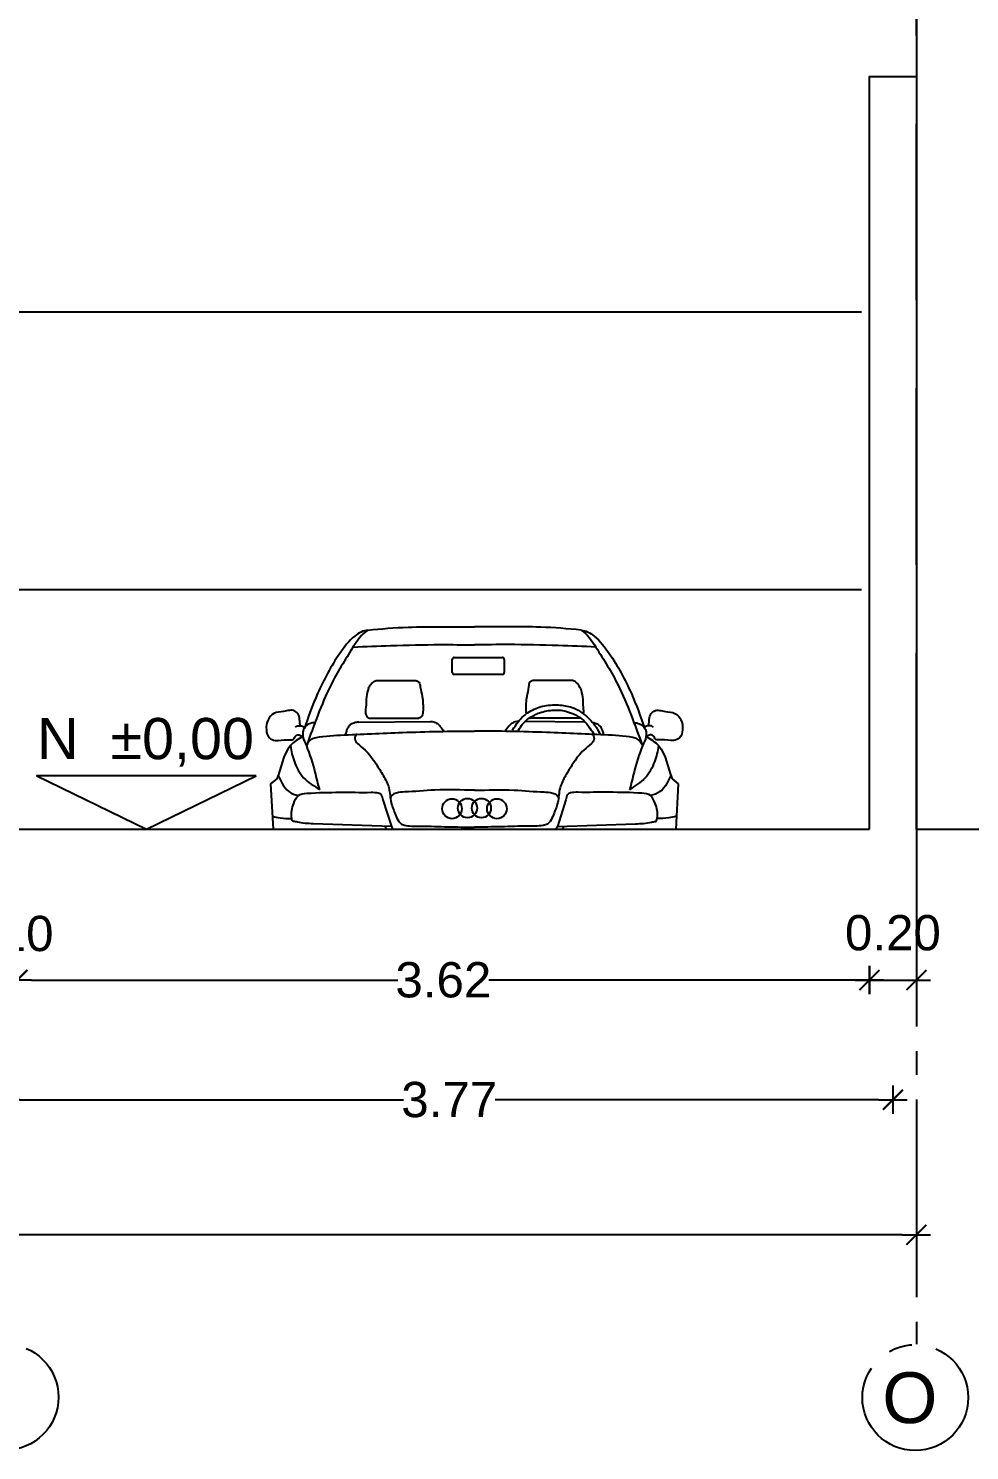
# Model space of a CAD drawing. Header units: millimetres. Extents: x 1217 to 2428, y 234 to 644.
# Drawn here: x 2141.62 to 2145.62, y 373.53 to 379.58 of the extents above; entities that cross this region are included whole.
import ezdxf

# ---------------------------------------------------------------- set-up
doc = ezdxf.new("R2010")
doc.units = ezdxf.units.MM
doc.linetypes.add('ACAD_ISO04W100', pattern=[30, 24, -3, 0, -3])
doc.linetypes.add('HIDDEN', pattern=[0.375, 0.25, -0.125])
doc.layers.get('0').update_dxf_attribs({"lineweight": 5})
for name, color, linetype in [('0.1', 251, 'Continuous'), ('0.2', 2, 'Continuous'), ('0.3', 6, 'Continuous'), ('cortes', 30, 'Continuous'), ('COTAS', 252, 'Continuous'), ('Ejes', 8, 'Continuous'), ('Texto', 1, 'Continuous')]:
    doc.layers.add(name, color=color, linetype=linetype)
doc.styles.add('INTERARQ', font='arial.ttf')
doc.styles.get("Standard").update_dxf_attribs({"font": 'arial.ttf'})
doc.dimstyles.new('ESCALA_1-50', dxfattribs={"dimtxt": 0.15, "dimasz": 0.06, "dimexe": 0.18, "dimexo": 0.0625, "dimgap": 0, "dimtad": 0, "dimtih": 1, "dimtoh": 1, "dimzin": 0, "dimdsep": 46, "dimtxsty": 'INTERARQ', "dimblk": 'DIMTICK', "dimcen": 0, "dimse1": 1, "dimse2": 1, "dimclrd": 256, "dimclre": 1, "dimclrt": 2, "dimadec": 0, "dimazin": 0, "dimtfac": 4.5, "dimtofl": 0, "dimtmove": 2, "dimatfit": 3, "dimldrblk": 'DIMTICK', "dimfxl": 1, "dimtolj": 1, "dimtzin": 0, "dimarcsym": 0})

# ---------------------------------------------------------------- blocks, each defined once
blk = doc.blocks.new('DIMTICK')
at = {"color": 1}
for p, q in [((-1, 0), (1, 0)), ((0, 1), (0, -1))]:
    blk.add_line(p, q, dxfattribs=at)
at = {"color": 3, "const_width": 0.141}
blk.add_lwpolyline([(0.71, 0.71), (-0.71, -0.71)], dxfattribs=at)
blk = doc.blocks.new('*D1709')
at = {"layer": 'COTAS', "lineweight": -2, "ltscale": 3, "transparency": 16777216}
for p, q in [((2141.579, 375.0212), (2143.2106, 375.0212)), ((2145.2317, 375.0212), (2143.6001, 375.0212))]:
    blk.add_line(p, q, dxfattribs=at)
at = {"layer": 'Defpoints', "color": 0, "ltscale": 3, "transparency": 16777216}
for p in [(2141.519, 375.7459), (2145.2917, 375.6825, 0), (2145.2917, 375.0212)]:
    blk.add_point(p, dxfattribs=at)
at = {"layer": 'COTAS', "lineweight": -2, "ltscale": 3, "transparency": 16777216, "xscale": 0.06, "yscale": 0.06, "zscale": 0.06, "rotation": 180}
blk.add_blockref('DIMTICK', (2141.519, 375.0212), dxfattribs=at)
at = {"layer": 'COTAS', "lineweight": -2, "ltscale": 3, "transparency": 16777216, "xscale": 0.06, "yscale": 0.06, "zscale": 0.06}
blk.add_blockref('DIMTICK', (2145.2917, 375.0212), dxfattribs=at)
at = {"layer": 'COTAS', "color": 2, "ltscale": 3, "transparency": 16777216, "insert": (2143.4053, 375.0212), "char_height": 0.15, "attachment_point": 5, "style": 'INTERARQ'}
blk.add_mtext('\\A1;3.77', dxfattribs=at)
blk = doc.blocks.new('*D1761')
at = {"layer": 'COTAS', "lineweight": -2, "ltscale": 3, "transparency": 16777216}
for p, q in [((2141.409, 375.5303), (2141.349, 375.5303)), ((2141.629, 375.5303), (2141.689, 375.5303))]:
    blk.add_line(p, q, dxfattribs=at)
at = {"layer": 'Defpoints', "color": 0, "ltscale": 3, "transparency": 16777216}
for p in [(2141.469, 376.171), (2141.569, 376.171), (2141.569, 375.5303)]:
    blk.add_point(p, dxfattribs=at)
at = {"layer": 'COTAS', "lineweight": -2, "ltscale": 3, "transparency": 16777216, "xscale": 0.06, "yscale": 0.06, "zscale": 0.06}
blk.add_blockref('DIMTICK', (2141.469, 375.5303), dxfattribs=at)
at = {"layer": 'COTAS', "lineweight": -2, "ltscale": 3, "transparency": 16777216, "xscale": 0.06, "yscale": 0.06, "zscale": 0.06, "rotation": 180}
blk.add_blockref('DIMTICK', (2141.569, 375.5303), dxfattribs=at)
at = {"layer": 'COTAS', "color": 2, "ltscale": 3, "transparency": 16777216, "insert": (2141.519, 375.7272), "char_height": 0.15, "attachment_point": 5, "style": 'INTERARQ'}
blk.add_mtext('\\A1;0.10', dxfattribs=at)
blk = doc.blocks.new('*D1762')
at = {"layer": 'COTAS', "lineweight": -2, "ltscale": 3, "transparency": 16777216}
for p, q in [((2141.629, 375.5303), (2143.1863, 375.5303)), ((2145.1316, 375.5303), (2143.5743, 375.5303))]:
    blk.add_line(p, q, dxfattribs=at)
at = {"layer": 'Defpoints', "color": 0, "ltscale": 3, "transparency": 16777216}
for p in [(2141.569, 376.171), (2145.1916, 376.171, 0), (2145.1916, 375.5303)]:
    blk.add_point(p, dxfattribs=at)
at = {"layer": 'COTAS', "lineweight": -2, "ltscale": 3, "transparency": 16777216, "xscale": 0.06, "yscale": 0.06, "zscale": 0.06, "rotation": 180}
blk.add_blockref('DIMTICK', (2141.569, 375.5303), dxfattribs=at)
at = {"layer": 'COTAS', "lineweight": -2, "ltscale": 3, "transparency": 16777216, "xscale": 0.06, "yscale": 0.06, "zscale": 0.06}
blk.add_blockref('DIMTICK', (2145.1916, 375.5303), dxfattribs=at)
at = {"layer": 'COTAS', "color": 2, "ltscale": 3, "transparency": 16777216, "insert": (2143.3803, 375.5303), "char_height": 0.15, "attachment_point": 5, "style": 'INTERARQ'}
blk.add_mtext('\\A1;3.62', dxfattribs=at)
blk = doc.blocks.new('*D1763')
at = {"layer": 'COTAS', "lineweight": -2, "ltscale": 3, "transparency": 16777216}
blk.add_line((2145.2516, 375.5303), (2145.3316, 375.5303), dxfattribs=at)
at = {"layer": 'Defpoints', "color": 0, "ltscale": 3, "transparency": 16777216}
for p in [(2145.1916, 376.171), (2145.3916, 376.171), (2145.3916, 375.5303)]:
    blk.add_point(p, dxfattribs=at)
at = {"layer": 'COTAS', "lineweight": -2, "ltscale": 3, "transparency": 16777216, "xscale": 0.06, "yscale": 0.06, "zscale": 0.06, "rotation": 180}
blk.add_blockref('DIMTICK', (2145.1916, 375.5303), dxfattribs=at)
at = {"layer": 'COTAS', "lineweight": -2, "ltscale": 3, "transparency": 16777216, "xscale": 0.06, "yscale": 0.06, "zscale": 0.06}
blk.add_blockref('DIMTICK', (2145.3916, 375.5303), dxfattribs=at)
at = {"layer": 'COTAS', "color": 2, "ltscale": 3, "transparency": 16777216, "insert": (2145.2916, 375.7305), "char_height": 0.15, "attachment_point": 5, "style": 'INTERARQ'}
blk.add_mtext('\\A1;0.20', dxfattribs=at)
blk = doc.blocks.new('*D1635')
at = {"layer": '0.1', "lineweight": -2, "ltscale": 3, "transparency": 16777216}
for p, q in [((2113.6716, 374.447), (2129.2484, 374.447)), ((2145.3316, 374.447), (2129.7548, 374.447))]:
    blk.add_line(p, q, dxfattribs=at)
at = {"layer": 'Defpoints', "color": 0, "ltscale": 3, "transparency": 16777216}
for p in [(2145.3916, 377.6495, 0), (2113.6116, 376.671, 0), (2145.3916, 374.447)]:
    blk.add_point(p, dxfattribs=at)
at = {"layer": '0.1', "lineweight": -2, "ltscale": 3, "transparency": 16777216, "xscale": 0.06, "yscale": 0.06, "zscale": 0.06, "rotation": 180}
blk.add_blockref('DIMTICK', (2113.6116, 374.447), dxfattribs=at)
at = {"layer": '0.1', "lineweight": -2, "ltscale": 3, "transparency": 16777216, "xscale": 0.06, "yscale": 0.06, "zscale": 0.06}
blk.add_blockref('DIMTICK', (2145.3916, 374.447), dxfattribs=at)
at = {"layer": '0.1', "color": 2, "ltscale": 3, "transparency": 16777216, "insert": (2129.5016, 374.447), "char_height": 0.15, "attachment_point": 5, "style": 'INTERARQ'}
blk.add_mtext('\\A1;31.78', dxfattribs=at)

msp = doc.modelspace()

# ---------------------------------------------------------------- linework, layer by layer
at = {"layer": '0.1'}
for p, q in [((2143.41814, 376.83751, 0), (2143.41814, 376.89368, 0)), ((2143.42603, 376.90169, 0), (2143.63122, 376.90169, 0)), ((2143.63911, 376.89368, 0), (2143.63911, 376.83751, 0)), ((2143.09523, 376.8035, 0), (2143.2493, 376.8035, 0)), ((2143.63122, 376.8295, 0), (2143.42603, 376.8295, 0)), ((2143.92975, 376.8035, 0), (2143.77569, 376.8035, 0)), ((2143.02132, 376.62658, 0), (2143.32588, 376.62929, 0)), ((2143.07831, 376.64373, 0), (2143.27601, 376.64373, 0)), ((2143.9837, 376.62676, 0), (2143.72683, 376.62904, 0)), ((2143.94667, 376.64373, 0), (2143.74897, 376.64373, 0)), ((2142.67257, 376.38586, 0), (2142.64599, 376.36476, 0)), ((2144.35241, 376.38586, 0), (2144.37899, 376.36476, 0)), ((2142.64599, 376.36476, 0), (2142.65675, 376.17099, 0)), ((2144.37899, 376.36476, 0), (2144.36823, 376.17099, 0)), ((2143.12343, 376.29698, 0), (2143.15994, 376.1831, 0)), ((2143.90156, 376.29698, 0), (2143.86504, 376.1831, 0)), ((2143.15994, 376.1831, 0), (2142.8271, 376.19449, 0)), ((2143.86504, 376.1831, 0), (2144.19789, 376.19449, 0)), ((2142.66138, 376.17468, 0), (2142.66138, 376.17099, 0)), ((2144.36361, 376.17468, 0), (2144.36361, 376.17099, 0))]:
    msp.add_line(p, q, dxfattribs=at)
at = {"layer": '0.1', "ltscale": 3, "elevation": 0}
for points in [[(2141.56895, 378.37099), (2145.15736, 378.37099)], [(2141.56895, 377.19099), (2145.15736, 377.19099)]]:
    msp.add_lwpolyline(points, dxfattribs=at)
at = {"layer": '0.1'}
for centre, major_axis, start_param, end_param in [((2143.42603, 376.89368, 0), (0, 0.00801), 0, 1.5707963), ((2143.63122, 376.89368, 0), (0, 0.00801), -1.5707963, 0), ((2143.42603, 376.83751, 0), (0, 0.00801), 1.5707963, 3.1415927), ((2143.63122, 376.83751, 0), (0, 0.00801), 3.1415927, 4.712389), ((2143.41695, 376.25855, 0), (0, 0.04226), 4.712389, 10.9955743), ((2143.48295, 376.26139, 0), (0, 0.04131), 4.712389, 10.9955743), ((2143.54203, 376.26139, 0), (0, 0.04131), 4.712389, 10.9955743), ((2143.60804, 376.25855, 0), (0, 0.04226), 4.712389, 10.9955743)]:
    msp.add_ellipse(centre, major_axis=major_axis, ratio=0.9855831, start_param=start_param, end_param=end_param, dxfattribs=at)
for points, knots in [([(2143.05921, 377.01756, 0), (2143.03915, 377.01704, 0), (2142.9901, 376.98777, 0), (2142.91881, 376.89452, 0), (2142.84641, 376.76088, 0), (2142.80614, 376.65, 0), (2142.78929, 376.59996, 0)], [0, 0, 0, 0, 0.06018911, 0.15763594, 0.35050388, 0.50685411, 0.50685411, 0.50685411, 0.50685411]), ([(2143.05921, 377.01756, 0), (2143.03196, 377.00089, 0), (2142.97843, 376.91816, 0), (2142.88112, 376.76139, 0), (2142.83039, 376.61261, 0), (2142.79772, 376.52594, 0)], [0, 0, 0, 0, 0.09546555, 0.28039487, 0.55477705, 0.55477705, 0.55477705, 0.55477705]), ([(2143.05921, 377.01756, 0), (2143.11609, 377.0243, 0), (2143.2672, 377.03505, 0), (2143.41851, 377.03136, 0), (2143.51249, 377.03136, 0)], [0, 0, 0, 0, 0.17180144, 0.45374923, 0.45374923, 0.45374923, 0.45374923]), ([(2143.96577, 377.01756, 0), (2143.9089, 377.0243, 0), (2143.75779, 377.03505, 0), (2143.60647, 377.03136, 0), (2143.51249, 377.03136, 0)], [0, 0, 0, 0, 0.17180144, 0.45374923, 0.45374923, 0.45374923, 0.45374923]), ([(2143.96577, 377.01756, 0), (2143.98583, 377.01704, 0), (2144.03489, 376.98777, 0), (2144.10618, 376.89452, 0), (2144.17858, 376.76088, 0), (2144.21885, 376.65, 0), (2144.23569, 376.59996, 0)], [0, 0, 0, 0, 0.06018911, 0.15763594, 0.35050388, 0.50685411, 0.50685411, 0.50685411, 0.50685411]), ([(2143.96577, 377.01756, 0), (2143.99303, 377.00089, 0), (2144.04656, 376.91816, 0), (2144.14386, 376.76139, 0), (2144.19459, 376.61261, 0), (2144.22726, 376.52594, 0)], [0, 0, 0, 0, 0.09546555, 0.28039487, 0.55477705, 0.55477705, 0.55477705, 0.55477705]), ([(2142.99601, 376.94496, 0), (2143.04925, 376.94946, 0), (2143.17296, 376.95224, 0), (2143.3451, 376.95772, 0), (2143.46392, 376.9556, 0), (2143.51249, 376.9556, 0)], [0, 0, 0, 0, 0.16025528, 0.37095736, 0.51667848, 0.51667848, 0.51667848, 0.51667848]), ([(2144.02897, 376.94496, 0), (2143.97574, 376.94946, 0), (2143.85202, 376.95224, 0), (2143.67989, 376.95772, 0), (2143.56107, 376.9556, 0), (2143.51249, 376.9556, 0)], [0, 0, 0, 0, 0.16025528, 0.37095736, 0.51667848, 0.51667848, 0.51667848, 0.51667848]), ([(2143.06228, 376.7701, 0), (2143.06446, 376.77477, 0), (2143.06927, 376.78505, 0), (2143.08033, 376.79677, 0), (2143.09032, 376.80335, 0), (2143.09523, 376.8035, 0)], [0, 0, 0, 0, 0.01512727, 0.033389774, 0.048128186, 0.048128186, 0.048128186, 0.048128186]), ([(2143.2493, 376.8035, 0), (2143.25524, 376.80328, 0), (2143.26528, 376.80494, 0), (2143.28089, 376.79536, 0), (2143.28205, 376.76846, 0), (2143.2933, 376.7306, 0), (2143.29492, 376.68813, 0), (2143.29257, 376.65485, 0), (2143.28112, 376.64367, 0), (2143.27601, 376.64373, 0)], [0, 0, 0, 0, 0.01783301, 0.02944085, 0.04972919, 0.09055742, 0.1493816, 0.17312136, 0.18843758, 0.18843758, 0.18843758, 0.18843758]), ([(2143.77569, 376.8035, 0), (2143.76975, 376.80328, 0), (2143.75971, 376.80494, 0), (2143.7441, 376.79536, 0), (2143.74293, 376.76846, 0), (2143.73169, 376.7306, 0), (2143.73018, 376.69139, 0), (2143.73163, 376.6665, 0), (2143.7328, 376.66181, 0)], [0, 0, 0, 0, 0.4517899, 0.7458685, 1.2598632, 2.2942249, 3.7845048, 4.1461988, 4.1461988, 4.1461988, 4.1461988]), ([(2143.9627, 376.7701, 0), (2143.96052, 376.77477, 0), (2143.95571, 376.78505, 0), (2143.94466, 376.79677, 0), (2143.93466, 376.80335, 0), (2143.92975, 376.8035, 0)], [0, 0, 0, 0, 0.01512727, 0.033389774, 0.048128186, 0.048128186, 0.048128186, 0.048128186]), ([(2143.06228, 376.7701, 0), (2143.05839, 376.75835, 0), (2143.05093, 376.73179, 0), (2143.05255, 376.69456, 0), (2143.04699, 376.6646, 0), (2143.0554, 376.64828, 0), (2143.0661, 376.64206, 0), (2143.07386, 376.64365, 0), (2143.07831, 376.64373, 0)], [0, 0, 0, 0, 0.03668296, 0.08035712, 0.11060486, 0.12296732, 0.13213384, 0.14549196, 0.14549196, 0.14549196, 0.14549196]), ([(2143.9627, 376.7701, 0), (2143.9666, 376.75835, 0), (2143.97405, 376.73179, 0), (2143.97249, 376.69584, 0), (2143.97673, 376.67152, 0), (2143.97516, 376.66279, 0)], [0, 0, 0, 0, 0.9293437, 2.0358057, 2.7062001, 2.7062001, 2.7062001, 2.7062001]), ([(2142.77104, 376.61135, 0), (2142.77092, 376.61801, 0), (2142.76925, 376.63367, 0), (2142.76775, 376.65767, 0), (2142.74247, 376.68357, 0), (2142.70256, 376.67025, 0), (2142.65967, 376.67018, 0), (2142.62987, 376.63634, 0), (2142.62507, 376.5971, 0), (2142.63441, 376.55842, 0), (2142.67467, 376.5431, 0), (2142.70606, 376.55529, 0), (2142.74424, 376.54782, 0), (2142.75011, 376.57153, 0), (2142.77055, 376.57445, 0), (2142.7785, 376.56517, 0), (2142.78368, 376.56437, 0)], [0, 0, 0, 0, 0.01969183, 0.04693391, 0.0687702, 0.11654039, 0.15812887, 0.19486591, 0.237537, 0.27350266, 0.30116152, 0.3532, 0.37863446, 0.39576573, 0.4128505, 0.42854902, 0.42854902, 0.42854902, 0.42854902]), ([(2143.6743, 376.59259, 0), (2143.68244, 376.60491, 0), (2143.70049, 376.63557, 0), (2143.74391, 376.6734, 0), (2143.80319, 376.69869, 0), (2143.86661, 376.7019, 0), (2143.93395, 376.6918, 0), (2143.99033, 376.65471, 0), (2144.02775, 376.61116, 0), (2144.04321, 376.58356, 0), (2144.04831, 376.57309, 0)], [0, 0, 0, 0, 1.1111348, 2.6609954, 4.2574629, 5.9078657, 7.4304322, 9.359443, 10.8560197, 11.7281096, 11.7281096, 11.7281096, 11.7281096]), ([(2143.69613, 376.58647, 0), (2143.70123, 376.59522, 0), (2143.71383, 376.6179, 0), (2143.74534, 376.64716, 0), (2143.79327, 376.66993, 0), (2143.84903, 376.68116, 0), (2143.90191, 376.67525, 0), (2143.94346, 376.65775, 0), (2143.97839, 376.63648, 0), (2144.00089, 376.60421, 0), (2144.01593, 376.58342, 0), (2144.02216, 376.5743, 0)], [0.6430166, 0.6430166, 0.6430166, 0.6430166, 1.4026285, 2.583728, 3.813932, 5.3892775, 6.8487389, 7.7746049, 8.8030803, 9.8843912, 10.7079106, 10.7079106, 10.7079106, 10.7079106]), ([(2144.25395, 376.61135, 0), (2144.25406, 376.61801, 0), (2144.25573, 376.63367, 0), (2144.25723, 376.65767, 0), (2144.28252, 376.68357, 0), (2144.32243, 376.67025, 0), (2144.36532, 376.67018, 0), (2144.39511, 376.63634, 0), (2144.39991, 376.5971, 0), (2144.39058, 376.55842, 0), (2144.35031, 376.5431, 0), (2144.31893, 376.55529, 0), (2144.28075, 376.54782, 0), (2144.27488, 376.57153, 0), (2144.25443, 376.57445, 0), (2144.24648, 376.56517, 0), (2144.24131, 376.56437, 0)], [0, 0, 0, 0, 0.01969183, 0.04693391, 0.0687702, 0.11654039, 0.15812887, 0.19486591, 0.237537, 0.27350266, 0.30116152, 0.3532, 0.37863446, 0.39576573, 0.4128505, 0.42854902, 0.42854902, 0.42854902, 0.42854902]), ([(2142.83424, 376.62416, 0), (2142.81839, 376.62459, 0), (2142.78509, 376.6116, 0), (2142.77885, 376.56253, 0), (2142.79269, 376.53869, 0), (2142.79772, 376.52594, 0)], [0, 0, 0, 0, 0.04756397, 0.08772064, 0.12833187, 0.12833187, 0.12833187, 0.12833187]), ([(2143.02132, 376.62658, 0), (2143.0141, 376.6265, 0), (2143.00014, 376.62415, 0), (2142.98262, 376.61541, 0), (2142.97288, 376.60186, 0), (2142.96721, 376.58787, 0), (2142.96493, 376.57798, 0), (2142.96395, 376.5725, 0)], [0, 0, 0, 0, 0.5489282, 1.06378, 1.4335793, 1.776931, 2.1929587, 2.1929587, 2.1929587, 2.1929587]), ([(2143.32588, 376.62929, 0), (2143.33038, 376.62936, 0), (2143.34049, 376.62792, 0), (2143.35468, 376.62123, 0), (2143.36897, 376.60682, 0), (2143.37749, 376.59506, 0), (2143.38283, 376.58754, 0)], [0, 0, 0, 0, 0.3414098, 0.7652214, 1.164188, 1.8578498, 1.8578498, 1.8578498, 1.8578498]), ([(2143.6991, 376.62929, 0), (2143.69461, 376.62936, 0), (2143.6845, 376.62792, 0), (2143.6703, 376.62123, 0), (2143.65601, 376.60682, 0), (2143.6475, 376.59506, 0), (2143.64215, 376.58754, 0)], [0, 0, 0, 0, 0.3414098, 0.7652214, 1.164188, 1.8578498, 1.8578498, 1.8578498, 1.8578498]), ([(2143.96328, 376.6449, 0), (2143.96223, 376.6444, 0), (2143.95691, 376.64246, 0), (2143.95112, 376.64365, 0), (2143.94667, 376.64373, 0)], [3.26028636, 3.26028636, 3.26028636, 3.26028636, 3.34754204, 3.68596291, 3.68596291, 3.68596291, 3.68596291]), ([(2144.01451, 376.62561, 0), (2144.01806, 376.62501, 0), (2144.02822, 376.62247, 0), (2144.04236, 376.61541, 0), (2144.0521, 376.60186, 0), (2144.05778, 376.58787, 0), (2144.06005, 376.57798, 0), (2144.06103, 376.5725, 0)], [0.2757558, 0.2757558, 0.2757558, 0.2757558, 0.5489282, 1.06378, 1.4335793, 1.776931, 2.1929587, 2.1929587, 2.1929587, 2.1929587]), ([(2144.19075, 376.62416, 0), (2144.2066, 376.62459, 0), (2144.23989, 376.6116, 0), (2144.24613, 376.56253, 0), (2144.23229, 376.53869, 0), (2144.22726, 376.52594, 0)], [0, 0, 0, 0, 0.04756397, 0.08772064, 0.12833187, 0.12833187, 0.12833187, 0.12833187]), ([(2142.78327, 376.56444, 0), (2142.76349, 376.55564, 0), (2142.6999, 376.51349, 0), (2142.69107, 376.43312, 0), (2142.67257, 376.38586, 0)], [0, 0, 0, 0, 0.06479362, 0.21515082, 0.21515082, 0.21515082, 0.21515082]), ([(2142.75138, 376.60565, 0), (2142.75577, 376.61094, 0), (2142.77182, 376.61274, 0), (2142.7854, 376.60892, 0), (2142.79081, 376.60446, 0)], [0, 0, 0, 0, 0.020446786, 0.041355121, 0.041355121, 0.041355121, 0.041355121]), ([(2142.8244, 376.55725, 0), (2142.86262, 376.56779, 0), (2142.99149, 376.57374, 0), (2143.22, 376.58459, 0), (2143.41044, 376.58866, 0), (2143.51249, 376.58866, 0)], [0, 0, 0, 0, 0.11880096, 0.38306668, 0.68921018, 0.68921018, 0.68921018, 0.68921018]), ([(2143.0139, 376.57482, 0), (2143.00709, 376.5761, 0), (2142.9998, 376.55218, 0), (2143.01965, 376.53104, 0), (2143.05706, 376.50268, 0), (2143.09171, 376.45413, 0), (2143.12508, 376.40047, 0), (2143.15408, 376.34659, 0), (2143.1539, 376.2862, 0), (2143.17422, 376.24015, 0), (2143.18669, 376.20842, 0), (2143.20207, 376.19102, 0), (2143.23629, 376.1839, 0), (2143.30157, 376.18576, 0), (2143.39925, 376.18111, 0), (2143.47456, 376.18046, 0), (2143.51249, 376.18045, 0)], [0, 0, 0, 0, 0.02077827, 0.04340627, 0.08619304, 0.1600623, 0.21807817, 0.2752155, 0.33772442, 0.39143014, 0.42280805, 0.43868897, 0.45778923, 0.52385564, 0.63624272, 0.75003678, 0.75003678, 0.75003678, 0.75003678]), ([(2144.20058, 376.55725, 0), (2144.16236, 376.56779, 0), (2144.03349, 376.57374, 0), (2143.80498, 376.58459, 0), (2143.61454, 376.58866, 0), (2143.51249, 376.58866, 0)], [0, 0, 0, 0, 0.11880096, 0.38306668, 0.68921018, 0.68921018, 0.68921018, 0.68921018]), ([(2144.01109, 376.57482, 0), (2144.0179, 376.5761, 0), (2144.02519, 376.55218, 0), (2144.00534, 376.53104, 0), (2143.96793, 376.50268, 0), (2143.93327, 376.45413, 0), (2143.8999, 376.40047, 0), (2143.8709, 376.34659, 0), (2143.87109, 376.2862, 0), (2143.85077, 376.24015, 0), (2143.8383, 376.20842, 0), (2143.82292, 376.19102, 0), (2143.78869, 376.1839, 0), (2143.72342, 376.18576, 0), (2143.62574, 376.18111, 0), (2143.55042, 376.18046, 0), (2143.51249, 376.18045, 0)], [0, 0, 0, 0, 0.02077827, 0.04340627, 0.08619304, 0.1600623, 0.21807817, 0.2752155, 0.33772442, 0.39143014, 0.42280805, 0.43868897, 0.45778923, 0.52385564, 0.63624272, 0.75003678, 0.75003678, 0.75003678, 0.75003678]), ([(2144.27361, 376.60565, 0), (2144.26921, 376.61094, 0), (2144.25316, 376.61274, 0), (2144.23958, 376.60892, 0), (2144.23417, 376.60446, 0)], [0, 0, 0, 0, 0.020446786, 0.041355121, 0.041355121, 0.041355121, 0.041355121]), ([(2144.24172, 376.56444, 0), (2144.2615, 376.55564, 0), (2144.32508, 376.51349, 0), (2144.33391, 376.43312, 0), (2144.35241, 376.38586, 0)], [0, 0, 0, 0, 0.06479362, 0.21515082, 0.21515082, 0.21515082, 0.21515082]), ([(2142.73016, 376.52679, 0), (2142.73339, 376.50354, 0), (2142.74507, 376.45512, 0), (2142.78198, 376.38274, 0), (2142.83098, 376.35556, 0), (2142.85374, 376.33888, 0)], [0, 0, 0, 0, 0.06941966, 0.14740293, 0.23163624, 0.23163624, 0.23163624, 0.23163624]), ([(2142.79772, 376.52594, 0), (2142.81256, 376.48976, 0), (2142.83267, 376.42757, 0), (2142.84544, 376.3635, 0), (2142.85374, 376.33888, 0)], [0, 0, 0, 0, 0.11585292, 0.1927663, 0.1927663, 0.1927663, 0.1927663]), ([(2144.29483, 376.52679, 0), (2144.29159, 376.50354, 0), (2144.27992, 376.45512, 0), (2144.24301, 376.38274, 0), (2144.194, 376.35556, 0), (2144.17124, 376.33888, 0)], [0, 0, 0, 0, 0.06941966, 0.14740293, 0.23163624, 0.23163624, 0.23163624, 0.23163624]), ([(2144.22726, 376.52594, 0), (2144.21242, 376.48976, 0), (2144.19232, 376.42757, 0), (2144.17954, 376.3635, 0), (2144.17124, 376.33888, 0)], [0, 0, 0, 0, 0.11585292, 0.1927663, 0.1927663, 0.1927663, 0.1927663]), ([(2142.67771, 376.40004, 0), (2142.68358, 376.38872, 0), (2142.69463, 376.36362, 0), (2142.72048, 376.32826, 0), (2142.74941, 376.31739, 0), (2142.76386, 376.31468, 0)], [0, 0, 0, 0, 0.03782118, 0.08166983, 0.12574004, 0.12574004, 0.12574004, 0.12574004]), ([(2144.34727, 376.40004, 0), (2144.3414, 376.38872, 0), (2144.33035, 376.36362, 0), (2144.30451, 376.32826, 0), (2144.27557, 376.31739, 0), (2144.26112, 376.31468, 0)], [0, 0, 0, 0, 0.03782118, 0.08166983, 0.12574004, 0.12574004, 0.12574004, 0.12574004]), ([(2142.74283, 376.20445, 0), (2142.73805, 376.20503, 0), (2142.73077, 376.23931, 0), (2142.73968, 376.27112, 0), (2142.75955, 376.32073, 0), (2142.88548, 376.33144, 0), (2142.99267, 376.32713, 0), (2143.0982, 376.3286, 0), (2143.12086, 376.31861, 0), (2143.12113, 376.30411, 0), (2143.12343, 376.29698, 0)], [0, 0, 0, 0, 0.01444798, 0.07814185, 0.11643237, 0.15412733, 0.42661349, 0.45763745, 0.47209321, 0.4942785, 0.4942785, 0.4942785, 0.4942785]), ([(2143.51249, 376.33772, 0), (2143.45631, 376.33772, 0), (2143.35827, 376.34224, 0), (2143.24476, 376.32944, 0), (2143.18169, 376.32974, 0), (2143.15392, 376.31306, 0), (2143.15434, 376.30143, 0)], [0, 0, 0, 0, 0.16855722, 0.29658981, 0.33351877, 0.36791519, 0.36791519, 0.36791519, 0.36791519]), ([(2143.51249, 376.33772, 0), (2143.56868, 376.33772, 0), (2143.66672, 376.34224, 0), (2143.78023, 376.32944, 0), (2143.84329, 376.32974, 0), (2143.87107, 376.31306, 0), (2143.87064, 376.30143, 0)], [0, 0, 0, 0, 0.16855722, 0.29658981, 0.33351877, 0.36791519, 0.36791519, 0.36791519, 0.36791519]), ([(2144.28215, 376.20445, 0), (2144.28693, 376.20503, 0), (2144.29422, 376.23931, 0), (2144.2853, 376.27112, 0), (2144.26544, 376.32073, 0), (2144.1395, 376.33144, 0), (2144.03232, 376.32713, 0), (2143.92678, 376.3286, 0), (2143.90413, 376.31861, 0), (2143.90385, 376.30411, 0), (2143.90156, 376.29698, 0)], [0, 0, 0, 0, 0.01444798, 0.07814185, 0.11643237, 0.15412733, 0.42661349, 0.45763745, 0.47209321, 0.4942785, 0.4942785, 0.4942785, 0.4942785]), ([(2142.65369, 376.22624, 0), (2142.66459, 376.22378, 0), (2142.6917, 376.21885, 0), (2142.71946, 376.21589, 0), (2142.73581, 376.21727, 0)], [0, 0, 0, 0, 0.033521225, 0.082755278, 0.082755278, 0.082755278, 0.082755278]), ([(2142.8271, 376.19449, 0), (2142.80452, 376.19524, 0), (2142.77617, 376.19676, 0), (2142.74853, 376.20445, 0), (2142.74283, 376.20445, 0)], [0, 0, 0, 0, 0.06777526, 0.084860032, 0.084860032, 0.084860032, 0.084860032]), ([(2144.19789, 376.19449, 0), (2144.22047, 376.19524, 0), (2144.24882, 376.19676, 0), (2144.27646, 376.20445, 0), (2144.28215, 376.20445, 0)], [0, 0, 0, 0, 0.06777526, 0.084860032, 0.084860032, 0.084860032, 0.084860032]), ([(2144.3713, 376.22624, 0), (2144.36039, 376.22378, 0), (2144.33329, 376.21885, 0), (2144.30553, 376.21589, 0), (2144.28917, 376.21727, 0)], [0, 0, 0, 0, 0.033521225, 0.082755278, 0.082755278, 0.082755278, 0.082755278])]:
    msp.add_open_spline(points, degree=3, knots=knots, dxfattribs=at)
for points in [[(2143.74557, 376.64434, 0), (2143.74666, 376.64394, 0), (2143.7478, 376.64372, 0), (2143.74897, 376.64373, 0)], [(2142.8244, 376.55725, 0), (2142.81206, 376.55147, 0), (2142.80284, 376.53872, 0), (2142.79772, 376.52594, 0)], [(2144.20058, 376.55725, 0), (2144.21293, 376.55147, 0), (2144.22214, 376.53872, 0), (2144.22726, 376.52594, 0)], [(2143.13327, 376.18186, 0), (2143.13522, 376.17812, 0), (2143.13741, 376.17448, 0), (2143.13983, 376.17099, 0)], [(2143.15994, 376.1831, 0), (2143.16158, 376.17839, 0), (2143.16469, 376.17435, 0), (2143.16858, 376.17099, 0)], [(2143.86504, 376.1831, 0), (2143.86341, 376.17839, 0), (2143.86029, 376.17435, 0), (2143.85641, 376.17099, 0)], [(2143.89171, 376.18186, 0), (2143.88976, 376.17812, 0), (2143.88757, 376.17448, 0), (2143.88516, 376.17099, 0)]]:
    msp.add_open_spline(points, degree=3, dxfattribs=at)
at = {"layer": '0.2', "linetype": 'HIDDEN', "ltscale": 3, "elevation": 0}
msp.add_lwpolyline([(2145.39161, 376.17099), (2145.3916, 395.43387)], dxfattribs=at)
at = {"layer": '0.3', "ltscale": 3, "elevation": 0}
msp.add_lwpolyline([(2142.584, 376.3988), (2141.65201, 376.3988), (2142.11801, 376.17099), (2142.584, 376.3988)], dxfattribs=at)
at = {"layer": 'cortes', "ltscale": 3, "elevation": 0}
for points in [[(2145.1916, 376.17099), (2145.1916, 379.37099), (2145.3916, 379.37099), (2145.3916, 376.17099), (2146.85827, 376.17099)], [(2112.72813, 376.17099), (2145.1916, 376.17099)]]:
    msp.add_lwpolyline(points, dxfattribs=at)
at = {"layer": 'Ejes', "linetype": 'ACAD_ISO04W100', "ltscale": 0.035, "elevation": 0}
msp.add_lwpolyline([(2145.3916, 384.22243), (2145.3916, 373.9818)], dxfattribs=at)
at = {"layer": 'Ejes', "linetype": 'ACAD_ISO04W100', "ltscale": 0.035}
for centre in [(2141.51895, 373.75682, 0), (2145.38663, 373.75478, 0)]:
    msp.add_circle(centre, 0.22498, dxfattribs=at)

# ---------------------------------------------------------------- texts
at = {"layer": 'Ejes', "linetype": 'ACAD_ISO04W100', "ltscale": 0.035, "insert": (2145.36369, 373.75305, 0), "char_height": 0.216, "width": 0.344369, "attachment_point": 5}
msp.add_mtext('O', dxfattribs=at)
at = {"layer": 'Texto', "insert": (2142.11385, 376.54053, 0), "char_height": 0.175, "width": 1.1376057, "attachment_point": 5}
msp.add_mtext('N  %%P0,00', dxfattribs=at)

# ---------------------------------------------------------------- dimensions: what is measured, and where the dimension line sits
at = {"layer": '0.1', "ltscale": 3}
dim = msp.add_linear_dim(base=(2145.3916, 374.44702), p1=(2113.61159, 376.67099, 0), p2=(2145.3916, 377.64948, 0), dimstyle='ESCALA_1-50', dxfattribs=at)
dim.commit()
dim.dimension.update_dxf_attribs({"geometry": '*D1635', "text_midpoint": (2129.5016, 374.44702)})
at = {"layer": 'COTAS', "ltscale": 3}
for base, p1, p2, picture, middle in [((2141.56895, 375.53028, 0), (2141.46895, 376.17099, 0), (2141.56895, 376.17099, 0), '*D1761', (2141.51895, 375.72719, 0)), ((2145.39161, 375.53028, 0), (2145.1916, 376.17099, 0), (2145.39161, 376.17099, 0), '*D1763', (2145.2916, 375.7305, 0))]:
    dim = msp.add_linear_dim(base=base, p1=p1, p2=p2, dimstyle='ESCALA_1-50', dxfattribs=at)
    dim.commit()
    dim.dimension.update_dxf_attribs({"geometry": picture, "text_midpoint": middle, "dimtype": 160})
for base, p1, p2, picture, middle in [((2145.1916, 375.53028, 0), (2141.56895, 376.17099, 0), (2145.1916, 376.17099, 0), '*D1762', (2143.38028, 375.53028, 0)), ((2145.29171, 375.02122, 0), (2141.51895, 375.74588, 0), (2145.29171, 375.68255, 0), '*D1709', (2143.40533, 375.02122, 0))]:
    dim = msp.add_linear_dim(base=base, p1=p1, p2=p2, dimstyle='ESCALA_1-50', dxfattribs=at)
    dim.commit()
    dim.dimension.update_dxf_attribs({"geometry": picture, "text_midpoint": middle})

doc.saveas('drawing.dxf')
